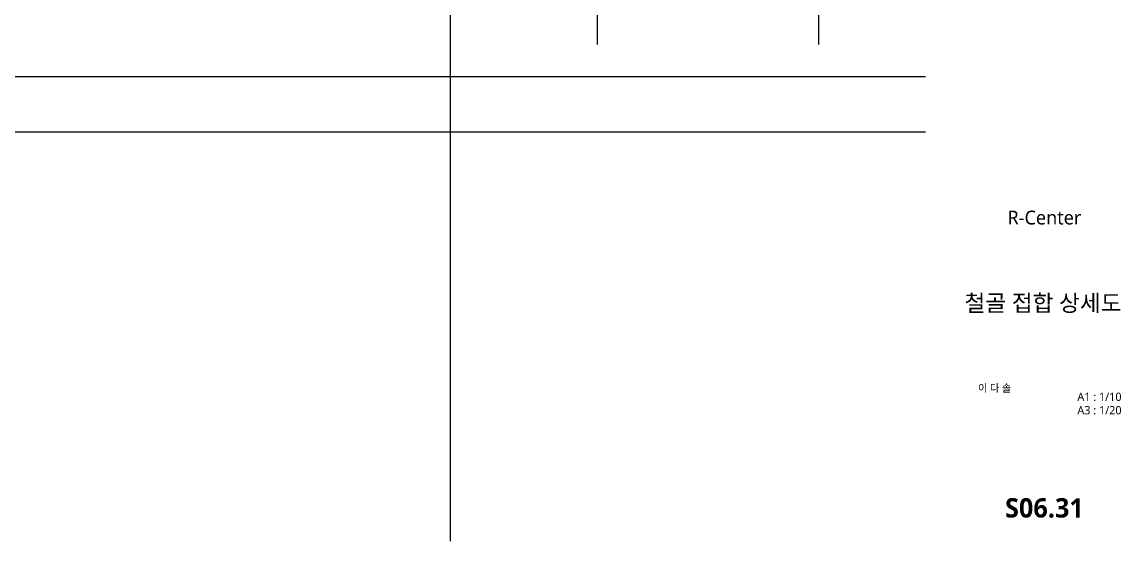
# Model space of a CAD drawing. Header units: millimetres. Extents: x 163207 to 170859, y 1699 to 7219.
# Drawn here: x 166812 to 170784, y 1699 to 3577 of the extents above; entities that cross this region are included whole.
import ezdxf
from ezdxf.enums import TextEntityAlignment as Align

# ---------------------------------------------------------------- set-up
doc = ezdxf.new("R2010")
doc.units = ezdxf.units.MM
doc.header["$LTSCALE"] = 10
doc.linetypes.add('CEN', pattern=[62, 60, -1, 0, -1])
for name, color, linetype in [('1CEN', 1, 'CEN'), ('FORM', 7, 'Continuous'), ('SHT', 5, 'Continuous'), ('TEXT', 3, 'Continuous'), ('TITLE', 7, 'Continuous')]:
    doc.layers.add(name, color=color, linetype=linetype)
doc.styles.add('맑은고딕', font='malgun.ttf')
doc.styles.add('맑은고딕B', font='malgunbd.ttf')
doc.styles.add('스타일1', font='malgun.ttf')

# ---------------------------------------------------------------- blocks, each defined once
blk = doc.blocks.new('TITLE')
at = {"layer": 'TITLE', "style": '스타일1'}
for tag, height, p in [('동명칭', 6, (776.77, -457.26)), ('SCALE-A1', 3, (797.5, -522)), ('SCALE-A3', 3, (797.5, -527)), ('DATA', 3, (797.5, -540))]:
    blk.add_attdef(tag, text='', height=height, dxfattribs=at).set_placement(p, align=Align.MIDDLE)
for tag, height, p in [('TITLE1', 6, (776.5, -479.4)), ('TITLE4', 6, (776.5, -484.39)), ('TITLE2', 6, (776.5, -489)), ('TITLE5', 6, (776.5, -493.99)), ('TITLE3', 6, (776.5, -498.7)), ('NAME-1', 3, (760.16, -517.5)), ('NAME-2', 3, (760.16, -526.5)), ('A0.00', 7, (776.5, -561))]:
    blk.add_attdef(tag, text='', height=height, dxfattribs=at).set_placement(p, align=Align.MIDDLE_CENTER)

msp = doc.modelspace()

# ---------------------------------------------------------------- linework, layer by layer
at = {"layer": '1CEN'}
for p, q in [((168891.1, 6331.9), (168891.1, 3495.3)), ((169691.1, 6331.9), (169691.1, 3495.3))]:
    msp.add_line(p, q, dxfattribs=at)
at = {"layer": 'FORM', "color": 3}
msp.add_line((168359.5, 7219.3), (168359.5, 1699.3), dxfattribs=at)
at = {"layer": 'FORM', "color": 3, "ltscale": 0.3}
msp.add_line((163207, 3379.3), (170077, 3379.3), dxfattribs=at)
at = {"layer": 'FORM', "color": 4, "ltscale": 0.3}
msp.add_line((163207, 3179.3), (170077, 3179.3), dxfattribs=at)

# ---------------------------------------------------------------- block references
at = {"layer": 'TEXT'}
ref = msp.add_blockref('TITLE', (162742.1, 1489.3), dxfattribs=dict(at, xscale=10, yscale=10, zscale=10))
ref.add_attrib('TITLE2', '철골 접합 상세도', dxfattribs={"layer": 'SHT', "color": 4, "height": 60, "style": '맑은고딕B'}).set_placement((170502.1, 2560.2), align=Align.MIDDLE_CENTER)
ref.add_attrib('NAME-1', '이 다 솔', dxfattribs={"color": 3, "height": 27, "style": '맑은고딕'}).set_placement((170267.1, 2252.6), align=Align.MIDDLE_LEFT)
ref.add_attrib('SCALE-A1', 'A1 : 1/10', dxfattribs={"layer": 'SHT', "color": 3, "height": 30, "style": '맑은고딕'}).set_placement((170706, 2221), align=Align.MIDDLE)
ref.add_attrib('SCALE-A3', 'A3 : 1/20', dxfattribs={"layer": 'SHT', "color": 3, "height": 30, "style": '맑은고딕'}).set_placement((170706, 2172.4), align=Align.MIDDLE)
ref.add_attrib('A0.00', 'S06.31', dxfattribs={"layer": 'SHT', "color": 4, "height": 70, "style": '맑은고딕B'}).set_placement((170507.1, 1819.3), align=Align.MIDDLE_CENTER)

# ---------------------------------------------------------------- texts
at = {"layer": 'TEXT', "style": '스타일1'}
msp.add_text('R-Center', height=50, dxfattribs=at).set_placement((170507, 2869.3), align=Align.MIDDLE_CENTER)

doc.saveas('drawing.dxf')
